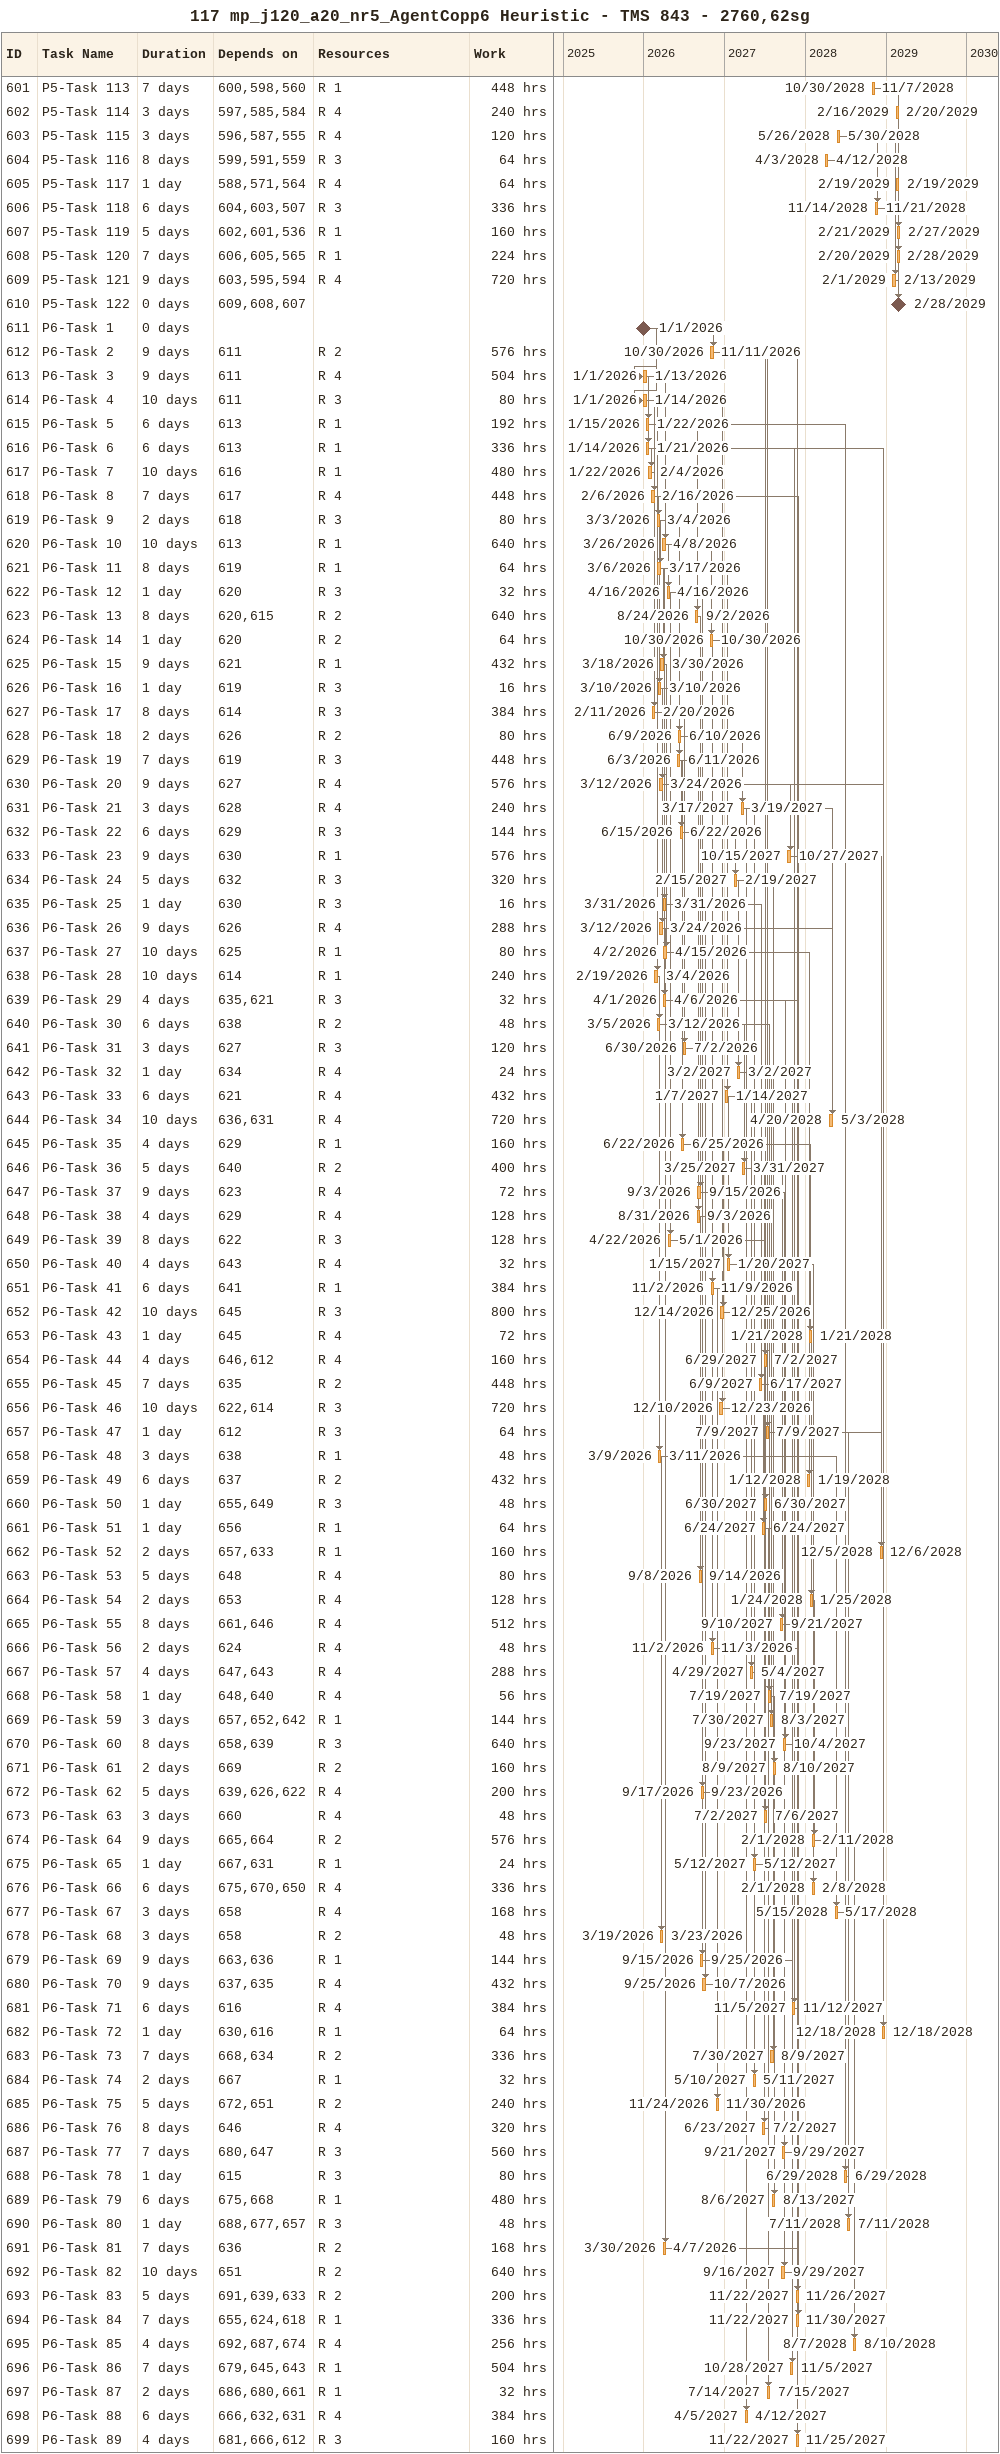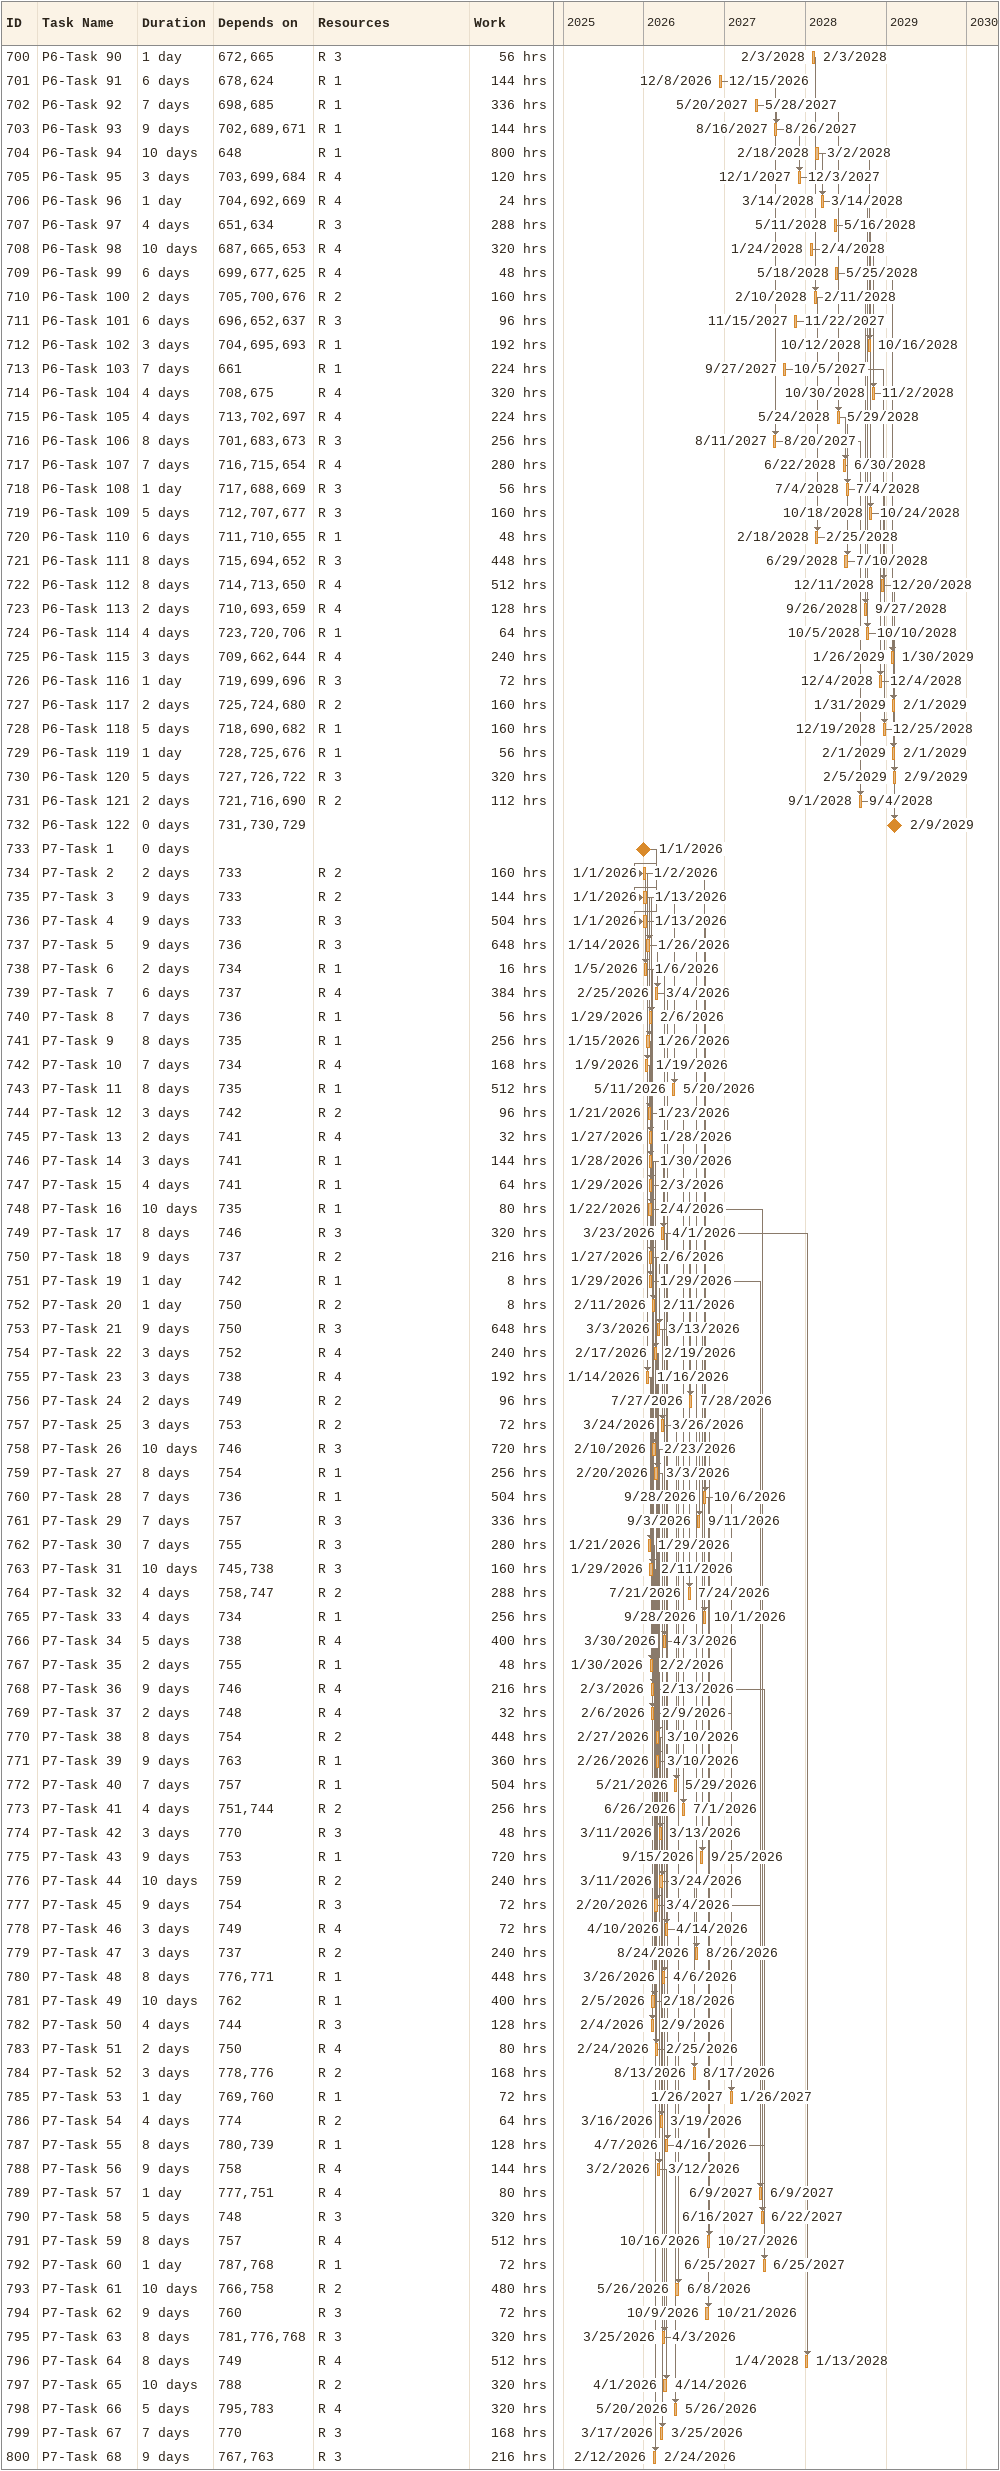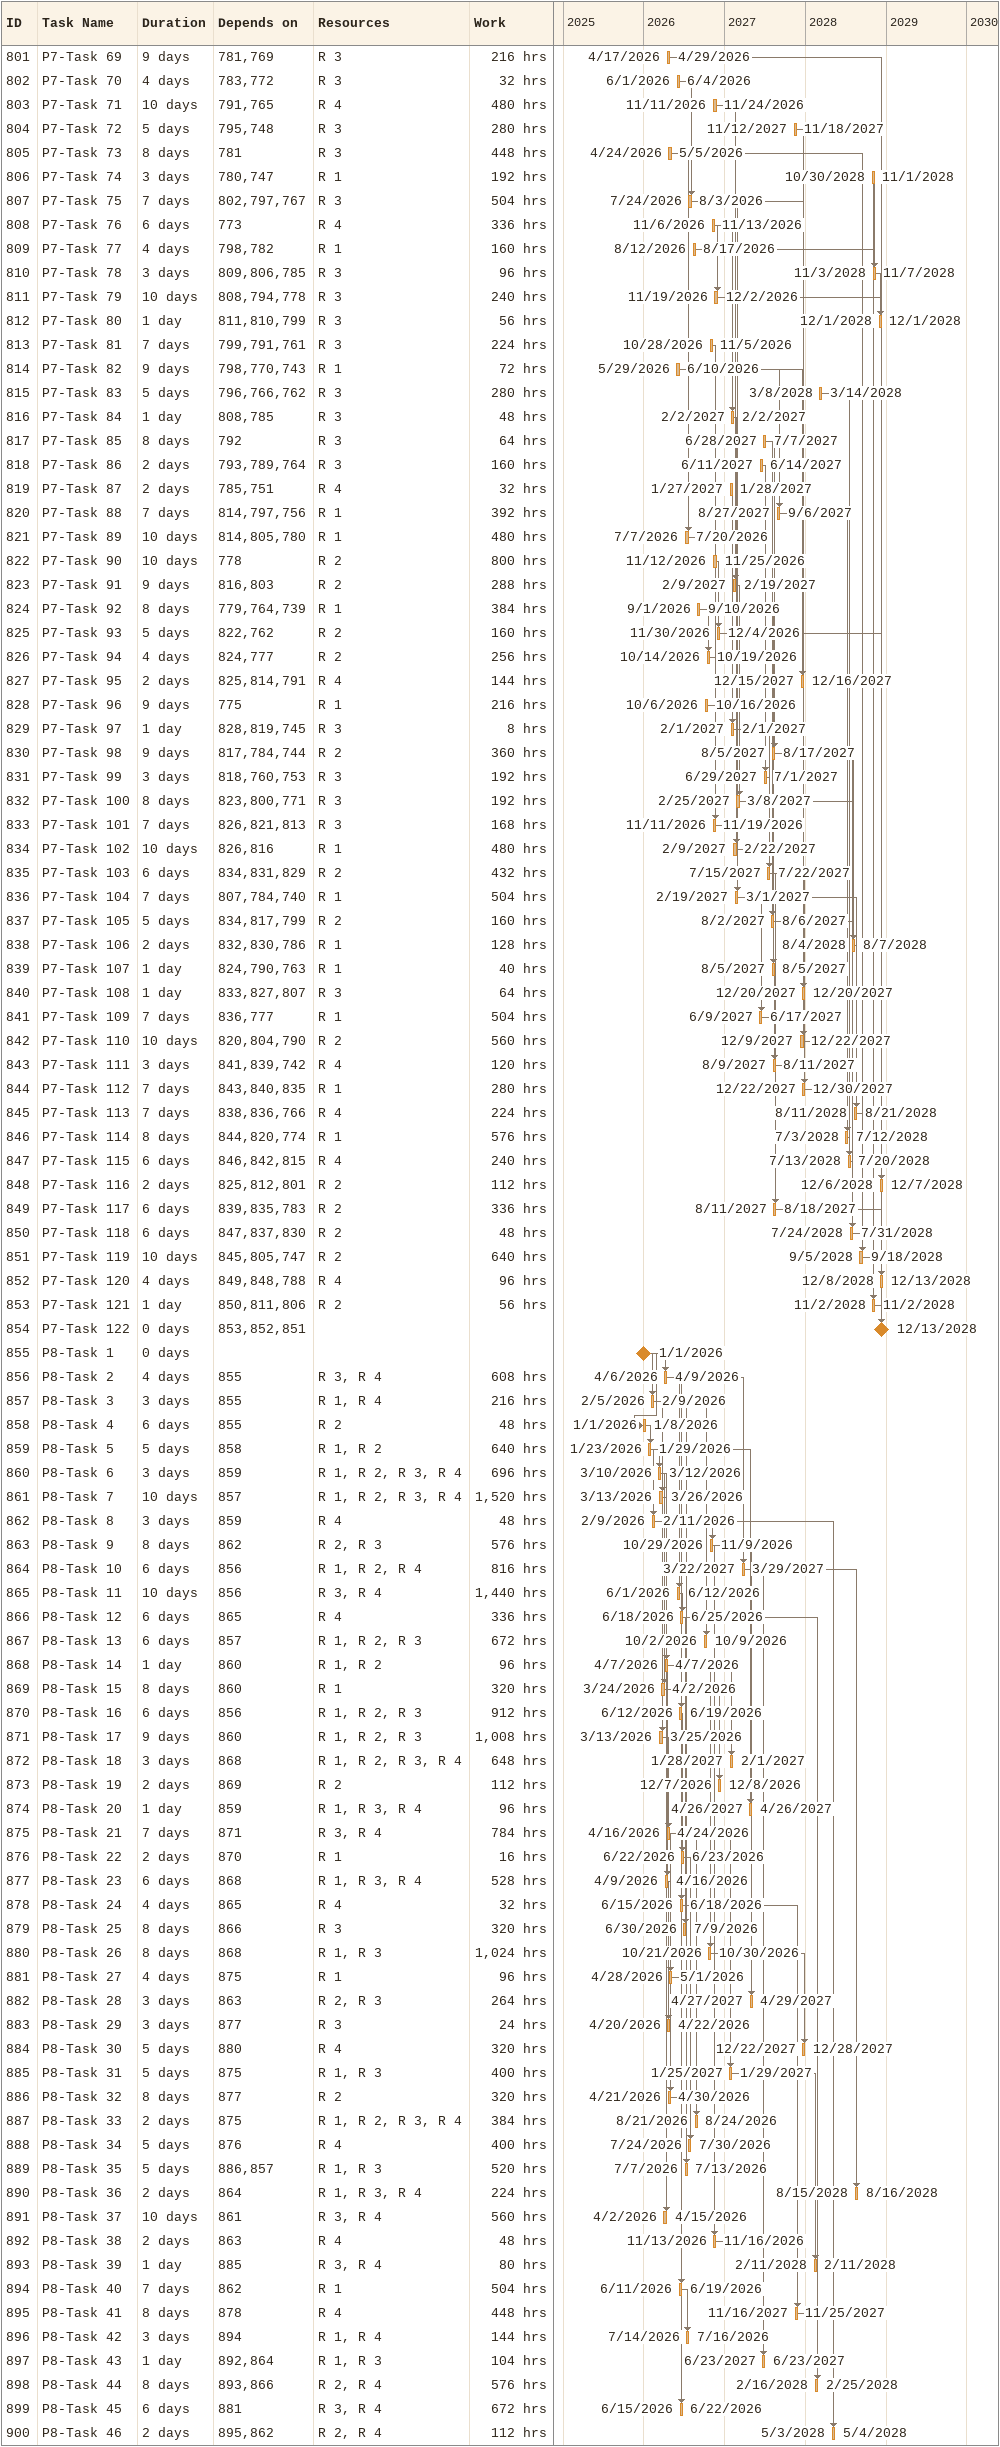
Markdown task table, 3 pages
117 mp_j120_a20_nr5_AgentCopp6 Heuristic - TMS 843 - 2760,62sg

| ID | Task | Duration | Start | Finish | Predecessors | Resources | Work (h) |
|---|---|---|---|---|---|---|---|
| 601 | P5-Task 113 | 7d | 2028-10-30 | 2028-11-07 | 600, 598, 560 | R 1 | 448 |
| 602 | P5-Task 114 | 3d | 2029-02-16 | 2029-02-20 | 597, 585, 584 | R 4 | 240 |
| 603 | P5-Task 115 | 3d | 2028-05-26 | 2028-05-30 | 596, 587, 555 | R 4 | 120 |
| 604 | P5-Task 116 | 8d | 2028-04-03 | 2028-04-12 | 599, 591, 559 | R 3 | 64 |
| 605 | P5-Task 117 | 1d | 2029-02-19 | 2029-02-19 | 588, 571, 564 | R 4 | 64 |
| 606 | P5-Task 118 | 6d | 2028-11-14 | 2028-11-21 | 604, 603, 507 | R 3 | 336 |
| 607 | P5-Task 119 | 5d | 2029-02-21 | 2029-02-27 | 602, 601, 536 | R 1 | 160 |
| 608 | P5-Task 120 | 7d | 2029-02-20 | 2029-02-28 | 606, 605, 565 | R 1 | 224 |
| 609 | P5-Task 121 | 9d | 2029-02-01 | 2029-02-13 | 603, 595, 594 | R 4 | 720 |
| 610 | P5-Task 122 | 0d | 2029-02-28 | 2029-02-28 | 609, 608, 607 |  |  |
| 611 | P6-Task 1 | 0d | 2026-01-01 | 2026-01-01 |  |  |  |
| 612 | P6-Task 2 | 9d | 2026-10-30 | 2026-11-11 | 611 | R 2 | 576 |
| 613 | P6-Task 3 | 9d | 2026-01-01 | 2026-01-13 | 611 | R 4 | 504 |
| 614 | P6-Task 4 | 10d | 2026-01-01 | 2026-01-14 | 611 | R 3 | 80 |
| 615 | P6-Task 5 | 6d | 2026-01-15 | 2026-01-22 | 613 | R 1 | 192 |
| 616 | P6-Task 6 | 6d | 2026-01-14 | 2026-01-21 | 613 | R 1 | 336 |
| 617 | P6-Task 7 | 10d | 2026-01-22 | 2026-02-04 | 616 | R 1 | 480 |
| 618 | P6-Task 8 | 7d | 2026-02-06 | 2026-02-16 | 617 | R 4 | 448 |
| 619 | P6-Task 9 | 2d | 2026-03-03 | 2026-03-04 | 618 | R 3 | 80 |
| 620 | P6-Task 10 | 10d | 2026-03-26 | 2026-04-08 | 613 | R 1 | 640 |
| 621 | P6-Task 11 | 8d | 2026-03-06 | 2026-03-17 | 619 | R 1 | 64 |
| 622 | P6-Task 12 | 1d | 2026-04-16 | 2026-04-16 | 620 | R 3 | 32 |
| 623 | P6-Task 13 | 8d | 2026-08-24 | 2026-09-02 | 620, 615 | R 2 | 640 |
| 624 | P6-Task 14 | 1d | 2026-10-30 | 2026-10-30 | 620 | R 2 | 64 |
| 625 | P6-Task 15 | 9d | 2026-03-18 | 2026-03-30 | 621 | R 1 | 432 |
| 626 | P6-Task 16 | 1d | 2026-03-10 | 2026-03-10 | 619 | R 3 | 16 |
| 627 | P6-Task 17 | 8d | 2026-02-11 | 2026-02-20 | 614 | R 3 | 384 |
| 628 | P6-Task 18 | 2d | 2026-06-09 | 2026-06-10 | 626 | R 2 | 80 |
| 629 | P6-Task 19 | 7d | 2026-06-03 | 2026-06-11 | 619 | R 3 | 448 |
| 630 | P6-Task 20 | 9d | 2026-03-12 | 2026-03-24 | 627 | R 4 | 576 |
| 631 | P6-Task 21 | 3d | 2027-03-17 | 2027-03-19 | 628 | R 4 | 240 |
| 632 | P6-Task 22 | 6d | 2026-06-15 | 2026-06-22 | 629 | R 3 | 144 |
| 633 | P6-Task 23 | 9d | 2027-10-15 | 2027-10-27 | 630 | R 1 | 576 |
| 634 | P6-Task 24 | 5d | 2027-02-15 | 2027-02-19 | 632 | R 3 | 320 |
| 635 | P6-Task 25 | 1d | 2026-03-31 | 2026-03-31 | 630 | R 3 | 16 |
| 636 | P6-Task 26 | 9d | 2026-03-12 | 2026-03-24 | 626 | R 4 | 288 |
| 637 | P6-Task 27 | 10d | 2026-04-02 | 2026-04-15 | 625 | R 1 | 80 |
| 638 | P6-Task 28 | 10d | 2026-02-19 | 2026-03-04 | 614 | R 1 | 240 |
| 639 | P6-Task 29 | 4d | 2026-04-01 | 2026-04-06 | 635, 621 | R 3 | 32 |
| 640 | P6-Task 30 | 6d | 2026-03-05 | 2026-03-12 | 638 | R 2 | 48 |
| 641 | P6-Task 31 | 3d | 2026-06-30 | 2026-07-02 | 627 | R 3 | 120 |
| 642 | P6-Task 32 | 1d | 2027-03-02 | 2027-03-02 | 634 | R 4 | 24 |
| 643 | P6-Task 33 | 6d | 2027-01-07 | 2027-01-14 | 621 | R 4 | 432 |
| 644 | P6-Task 34 | 10d | 2028-04-20 | 2028-05-03 | 636, 631 | R 4 | 720 |
| 645 | P6-Task 35 | 4d | 2026-06-22 | 2026-06-25 | 629 | R 1 | 160 |
| 646 | P6-Task 36 | 5d | 2027-03-25 | 2027-03-31 | 640 | R 2 | 400 |
| 647 | P6-Task 37 | 9d | 2026-09-03 | 2026-09-15 | 623 | R 4 | 72 |
| 648 | P6-Task 38 | 4d | 2026-08-31 | 2026-09-03 | 629 | R 4 | 128 |
| 649 | P6-Task 39 | 8d | 2026-04-22 | 2026-05-01 | 622 | R 3 | 128 |
| 650 | P6-Task 40 | 4d | 2027-01-15 | 2027-01-20 | 643 | R 4 | 32 |
| 651 | P6-Task 41 | 6d | 2026-11-02 | 2026-11-09 | 641 | R 1 | 384 |
| 652 | P6-Task 42 | 10d | 2026-12-14 | 2026-12-25 | 645 | R 3 | 800 |
| 653 | P6-Task 43 | 1d | 2028-01-21 | 2028-01-21 | 645 | R 4 | 72 |
| 654 | P6-Task 44 | 4d | 2027-06-29 | 2027-07-02 | 646, 612 | R 4 | 160 |
| 655 | P6-Task 45 | 7d | 2027-06-09 | 2027-06-17 | 635 | R 2 | 448 |
| 656 | P6-Task 46 | 10d | 2026-12-10 | 2026-12-23 | 622, 614 | R 3 | 720 |
| 657 | P6-Task 47 | 1d | 2027-07-09 | 2027-07-09 | 612 | R 3 | 64 |
| 658 | P6-Task 48 | 3d | 2026-03-09 | 2026-03-11 | 638 | R 1 | 48 |
| 659 | P6-Task 49 | 6d | 2028-01-12 | 2028-01-19 | 637 | R 2 | 432 |
| 660 | P6-Task 50 | 1d | 2027-06-30 | 2027-06-30 | 655, 649 | R 3 | 48 |
| 661 | P6-Task 51 | 1d | 2027-06-24 | 2027-06-24 | 656 | R 1 | 64 |
| 662 | P6-Task 52 | 2d | 2028-12-05 | 2028-12-06 | 657, 633 | R 1 | 160 |
| 663 | P6-Task 53 | 5d | 2026-09-08 | 2026-09-14 | 648 | R 4 | 80 |
| 664 | P6-Task 54 | 2d | 2028-01-24 | 2028-01-25 | 653 | R 4 | 128 |
| 665 | P6-Task 55 | 8d | 2027-09-10 | 2027-09-21 | 661, 646 | R 4 | 512 |
| 666 | P6-Task 56 | 2d | 2026-11-02 | 2026-11-03 | 624 | R 4 | 48 |
| 667 | P6-Task 57 | 4d | 2027-04-29 | 2027-05-04 | 647, 643 | R 4 | 288 |
| 668 | P6-Task 58 | 1d | 2027-07-19 | 2027-07-19 | 648, 640 | R 4 | 56 |
| 669 | P6-Task 59 | 3d | 2027-07-30 | 2027-08-03 | 657, 652, 642 | R 1 | 144 |
| 670 | P6-Task 60 | 8d | 2027-09-23 | 2027-10-04 | 658, 639 | R 3 | 640 |
| 671 | P6-Task 61 | 2d | 2027-08-09 | 2027-08-10 | 669 | R 2 | 160 |
| 672 | P6-Task 62 | 5d | 2026-09-17 | 2026-09-23 | 639, 626, 622 | R 4 | 200 |
| 673 | P6-Task 63 | 3d | 2027-07-02 | 2027-07-06 | 660 | R 4 | 48 |
| 674 | P6-Task 64 | 9d | 2028-02-01 | 2028-02-11 | 665, 664 | R 2 | 576 |
| 675 | P6-Task 65 | 1d | 2027-05-12 | 2027-05-12 | 667, 631 | R 1 | 24 |
| 676 | P6-Task 66 | 6d | 2028-02-01 | 2028-02-08 | 675, 670, 650 | R 4 | 336 |
| 677 | P6-Task 67 | 3d | 2028-05-15 | 2028-05-17 | 658 | R 4 | 168 |
| 678 | P6-Task 68 | 3d | 2026-03-19 | 2026-03-23 | 658 | R 2 | 48 |
| 679 | P6-Task 69 | 9d | 2026-09-15 | 2026-09-25 | 663, 636 | R 1 | 144 |
| 680 | P6-Task 70 | 9d | 2026-09-25 | 2026-10-07 | 637, 635 | R 4 | 432 |
| 681 | P6-Task 71 | 6d | 2027-11-05 | 2027-11-12 | 616 | R 4 | 384 |
| 682 | P6-Task 72 | 1d | 2028-12-18 | 2028-12-18 | 630, 616 | R 1 | 64 |
| 683 | P6-Task 73 | 7d | 2027-07-30 | 2027-08-09 | 668, 634 | R 2 | 336 |
| 684 | P6-Task 74 | 2d | 2027-05-10 | 2027-05-11 | 667 | R 1 | 32 |
| 685 | P6-Task 75 | 5d | 2026-11-24 | 2026-11-30 | 672, 651 | R 2 | 240 |
| 686 | P6-Task 76 | 8d | 2027-06-23 | 2027-07-02 | 646 | R 4 | 320 |
| 687 | P6-Task 77 | 7d | 2027-09-21 | 2027-09-29 | 680, 647 | R 3 | 560 |
| 688 | P6-Task 78 | 1d | 2028-06-29 | 2028-06-29 | 615 | R 3 | 80 |
| 689 | P6-Task 79 | 6d | 2027-08-06 | 2027-08-13 | 675, 668 | R 1 | 480 |
| 690 | P6-Task 80 | 1d | 2028-07-11 | 2028-07-11 | 688, 677, 657 | R 3 | 48 |
| 691 | P6-Task 81 | 7d | 2026-03-30 | 2026-04-07 | 636 | R 2 | 168 |
| 692 | P6-Task 82 | 10d | 2027-09-16 | 2027-09-29 | 651 | R 2 | 640 |
| 693 | P6-Task 83 | 5d | 2027-11-22 | 2027-11-26 | 691, 639, 633 | R 2 | 200 |
| 694 | P6-Task 84 | 7d | 2027-11-22 | 2027-11-30 | 655, 624, 618 | R 1 | 336 |
| 695 | P6-Task 85 | 4d | 2028-08-07 | 2028-08-10 | 692, 687, 674 | R 4 | 256 |
| 696 | P6-Task 86 | 7d | 2027-10-28 | 2027-11-05 | 679, 645, 643 | R 1 | 504 |
| 697 | P6-Task 87 | 2d | 2027-07-14 | 2027-07-15 | 686, 680, 661 | R 1 | 32 |
| 698 | P6-Task 88 | 6d | 2027-04-05 | 2027-04-12 | 666, 632, 631 | R 4 | 384 |
| 699 | P6-Task 89 | 4d | 2027-11-22 | 2027-11-25 | 681, 666, 612 | R 3 | 160 |
| 700 | P6-Task 90 | 1d | 2028-02-03 | 2028-02-03 | 672, 665 | R 3 | 56 |
| 701 | P6-Task 91 | 6d | 2026-12-08 | 2026-12-15 | 678, 624 | R 1 | 144 |
| 702 | P6-Task 92 | 7d | 2027-05-20 | 2027-05-28 | 698, 685 | R 1 | 336 |
| 703 | P6-Task 93 | 9d | 2027-08-16 | 2027-08-26 | 702, 689, 671 | R 1 | 144 |
| 704 | P6-Task 94 | 10d | 2028-02-18 | 2028-03-02 | 648 | R 1 | 800 |
| 705 | P6-Task 95 | 3d | 2027-12-01 | 2027-12-03 | 703, 699, 684 | R 4 | 120 |
| 706 | P6-Task 96 | 1d | 2028-03-14 | 2028-03-14 | 704, 692, 669 | R 4 | 24 |
| 707 | P6-Task 97 | 4d | 2028-05-11 | 2028-05-16 | 651, 634 | R 3 | 288 |
| 708 | P6-Task 98 | 10d | 2028-01-24 | 2028-02-04 | 687, 665, 653 | R 4 | 320 |
| 709 | P6-Task 99 | 6d | 2028-05-18 | 2028-05-25 | 699, 677, 625 | R 4 | 48 |
| 710 | P6-Task 100 | 2d | 2028-02-10 | 2028-02-11 | 705, 700, 676 | R 2 | 160 |
| 711 | P6-Task 101 | 6d | 2027-11-15 | 2027-11-22 | 696, 652, 637 | R 3 | 96 |
| 712 | P6-Task 102 | 3d | 2028-10-12 | 2028-10-16 | 704, 695, 693 | R 1 | 192 |
| 713 | P6-Task 103 | 7d | 2027-09-27 | 2027-10-05 | 661 | R 1 | 224 |
| 714 | P6-Task 104 | 4d | 2028-10-30 | 2028-11-02 | 708, 675 | R 4 | 320 |
| 715 | P6-Task 105 | 4d | 2028-05-24 | 2028-05-29 | 713, 702, 697 | R 4 | 224 |
| 716 | P6-Task 106 | 8d | 2027-08-11 | 2027-08-20 | 701, 683, 673 | R 3 | 256 |
| 717 | P6-Task 107 | 7d | 2028-06-22 | 2028-06-30 | 716, 715, 654 | R 4 | 280 |
| 718 | P6-Task 108 | 1d | 2028-07-04 | 2028-07-04 | 717, 688, 669 | R 3 | 56 |
| 719 | P6-Task 109 | 5d | 2028-10-18 | 2028-10-24 | 712, 707, 677 | R 3 | 160 |
| 720 | P6-Task 110 | 6d | 2028-02-18 | 2028-02-25 | 711, 710, 655 | R 1 | 48 |
| 721 | P6-Task 111 | 8d | 2028-06-29 | 2028-07-10 | 715, 694, 652 | R 3 | 448 |
| 722 | P6-Task 112 | 8d | 2028-12-11 | 2028-12-20 | 714, 713, 650 | R 4 | 512 |
| 723 | P6-Task 113 | 2d | 2028-09-26 | 2028-09-27 | 710, 693, 659 | R 4 | 128 |
| 724 | P6-Task 114 | 4d | 2028-10-05 | 2028-10-10 | 723, 720, 706 | R 1 | 64 |
| 725 | P6-Task 115 | 3d | 2029-01-26 | 2029-01-30 | 709, 662, 644 | R 4 | 240 |
| 726 | P6-Task 116 | 1d | 2028-12-04 | 2028-12-04 | 719, 699, 696 | R 3 | 72 |
| 727 | P6-Task 117 | 2d | 2029-01-31 | 2029-02-01 | 725, 724, 680 | R 2 | 160 |
| 728 | P6-Task 118 | 5d | 2028-12-19 | 2028-12-25 | 718, 690, 682 | R 1 | 160 |
| 729 | P6-Task 119 | 1d | 2029-02-01 | 2029-02-01 | 728, 725, 676 | R 1 | 56 |
| 730 | P6-Task 120 | 5d | 2029-02-05 | 2029-02-09 | 727, 726, 722 | R 3 | 320 |
| 731 | P6-Task 121 | 2d | 2028-09-01 | 2028-09-04 | 721, 716, 690 | R 2 | 112 |
| 732 | P6-Task 122 | 0d | 2029-02-09 | 2029-02-09 | 731, 730, 729 |  |  |
| 733 | P7-Task 1 | 0d | 2026-01-01 | 2026-01-01 |  |  |  |
| 734 | P7-Task 2 | 2d | 2026-01-01 | 2026-01-02 | 733 | R 2 | 160 |
| 735 | P7-Task 3 | 9d | 2026-01-01 | 2026-01-13 | 733 | R 2 | 144 |
| 736 | P7-Task 4 | 9d | 2026-01-01 | 2026-01-13 | 733 | R 3 | 504 |
| 737 | P7-Task 5 | 9d | 2026-01-14 | 2026-01-26 | 736 | R 3 | 648 |
| 738 | P7-Task 6 | 2d | 2026-01-05 | 2026-01-06 | 734 | R 1 | 16 |
| 739 | P7-Task 7 | 6d | 2026-02-25 | 2026-03-04 | 737 | R 4 | 384 |
| 740 | P7-Task 8 | 7d | 2026-01-29 | 2026-02-06 | 736 | R 1 | 56 |
| 741 | P7-Task 9 | 8d | 2026-01-15 | 2026-01-26 | 735 | R 1 | 256 |
| 742 | P7-Task 10 | 7d | 2026-01-09 | 2026-01-19 | 734 | R 4 | 168 |
| 743 | P7-Task 11 | 8d | 2026-05-11 | 2026-05-20 | 735 | R 1 | 512 |
| 744 | P7-Task 12 | 3d | 2026-01-21 | 2026-01-23 | 742 | R 2 | 96 |
| 745 | P7-Task 13 | 2d | 2026-01-27 | 2026-01-28 | 741 | R 4 | 32 |
| 746 | P7-Task 14 | 3d | 2026-01-28 | 2026-01-30 | 741 | R 1 | 144 |
| 747 | P7-Task 15 | 4d | 2026-01-29 | 2026-02-03 | 741 | R 1 | 64 |
| 748 | P7-Task 16 | 10d | 2026-01-22 | 2026-02-04 | 735 | R 1 | 80 |
| 749 | P7-Task 17 | 8d | 2026-03-23 | 2026-04-01 | 746 | R 3 | 320 |
| 750 | P7-Task 18 | 9d | 2026-01-27 | 2026-02-06 | 737 | R 2 | 216 |
| 751 | P7-Task 19 | 1d | 2026-01-29 | 2026-01-29 | 742 | R 1 | 8 |
| 752 | P7-Task 20 | 1d | 2026-02-11 | 2026-02-11 | 750 | R 2 | 8 |
| 753 | P7-Task 21 | 9d | 2026-03-03 | 2026-03-13 | 750 | R 3 | 648 |
| 754 | P7-Task 22 | 3d | 2026-02-17 | 2026-02-19 | 752 | R 4 | 240 |
| 755 | P7-Task 23 | 3d | 2026-01-14 | 2026-01-16 | 738 | R 4 | 192 |
| 756 | P7-Task 24 | 2d | 2026-07-27 | 2026-07-28 | 749 | R 2 | 96 |
| 757 | P7-Task 25 | 3d | 2026-03-24 | 2026-03-26 | 753 | R 2 | 72 |
| 758 | P7-Task 26 | 10d | 2026-02-10 | 2026-02-23 | 746 | R 3 | 720 |
| 759 | P7-Task 27 | 8d | 2026-02-20 | 2026-03-03 | 754 | R 1 | 256 |
| 760 | P7-Task 28 | 7d | 2026-09-28 | 2026-10-06 | 736 | R 1 | 504 |
| 761 | P7-Task 29 | 7d | 2026-09-03 | 2026-09-11 | 757 | R 3 | 336 |
| 762 | P7-Task 30 | 7d | 2026-01-21 | 2026-01-29 | 755 | R 3 | 280 |
| 763 | P7-Task 31 | 10d | 2026-01-29 | 2026-02-11 | 745, 738 | R 3 | 160 |
| 764 | P7-Task 32 | 4d | 2026-07-21 | 2026-07-24 | 758, 747 | R 2 | 288 |
| 765 | P7-Task 33 | 4d | 2026-09-28 | 2026-10-01 | 734 | R 1 | 256 |
| 766 | P7-Task 34 | 5d | 2026-03-30 | 2026-04-03 | 738 | R 4 | 400 |
| 767 | P7-Task 35 | 2d | 2026-01-30 | 2026-02-02 | 755 | R 1 | 48 |
| 768 | P7-Task 36 | 9d | 2026-02-03 | 2026-02-13 | 746 | R 4 | 216 |
| 769 | P7-Task 37 | 2d | 2026-02-06 | 2026-02-09 | 748 | R 4 | 32 |
| 770 | P7-Task 38 | 8d | 2026-02-27 | 2026-03-10 | 754 | R 2 | 448 |
| 771 | P7-Task 39 | 9d | 2026-02-26 | 2026-03-10 | 763 | R 1 | 360 |
| 772 | P7-Task 40 | 7d | 2026-05-21 | 2026-05-29 | 757 | R 1 | 504 |
| 773 | P7-Task 41 | 4d | 2026-06-26 | 2026-07-01 | 751, 744 | R 2 | 256 |
| 774 | P7-Task 42 | 3d | 2026-03-11 | 2026-03-13 | 770 | R 3 | 48 |
| 775 | P7-Task 43 | 9d | 2026-09-15 | 2026-09-25 | 753 | R 1 | 720 |
| 776 | P7-Task 44 | 10d | 2026-03-11 | 2026-03-24 | 759 | R 2 | 240 |
| 777 | P7-Task 45 | 9d | 2026-02-20 | 2026-03-04 | 754 | R 3 | 72 |
| 778 | P7-Task 46 | 3d | 2026-04-10 | 2026-04-14 | 749 | R 4 | 72 |
| 779 | P7-Task 47 | 3d | 2026-08-24 | 2026-08-26 | 737 | R 2 | 240 |
| 780 | P7-Task 48 | 8d | 2026-03-26 | 2026-04-06 | 776, 771 | R 1 | 448 |
| 781 | P7-Task 49 | 10d | 2026-02-05 | 2026-02-18 | 762 | R 1 | 400 |
| 782 | P7-Task 50 | 4d | 2026-02-04 | 2026-02-09 | 744 | R 3 | 128 |
| 783 | P7-Task 51 | 2d | 2026-02-24 | 2026-02-25 | 750 | R 4 | 80 |
| 784 | P7-Task 52 | 3d | 2026-08-13 | 2026-08-17 | 778, 776 | R 2 | 168 |
| 785 | P7-Task 53 | 1d | 2027-01-26 | 2027-01-26 | 769, 760 | R 1 | 72 |
| 786 | P7-Task 54 | 4d | 2026-03-16 | 2026-03-19 | 774 | R 2 | 64 |
| 787 | P7-Task 55 | 8d | 2026-04-07 | 2026-04-16 | 780, 739 | R 1 | 128 |
| 788 | P7-Task 56 | 9d | 2026-03-02 | 2026-03-12 | 758 | R 4 | 144 |
| 789 | P7-Task 57 | 1d | 2027-06-09 | 2027-06-09 | 777, 751 | R 4 | 80 |
| 790 | P7-Task 58 | 5d | 2027-06-16 | 2027-06-22 | 748 | R 3 | 320 |
| 791 | P7-Task 59 | 8d | 2026-10-16 | 2026-10-27 | 757 | R 4 | 512 |
| 792 | P7-Task 60 | 1d | 2027-06-25 | 2027-06-25 | 787, 768 | R 1 | 72 |
| 793 | P7-Task 61 | 10d | 2026-05-26 | 2026-06-08 | 766, 758 | R 2 | 480 |
| 794 | P7-Task 62 | 9d | 2026-10-09 | 2026-10-21 | 760 | R 3 | 72 |
| 795 | P7-Task 63 | 8d | 2026-03-25 | 2026-04-03 | 781, 776, 768 | R 3 | 320 |
| 796 | P7-Task 64 | 8d | 2028-01-04 | 2028-01-13 | 749 | R 4 | 512 |
| 797 | P7-Task 65 | 10d | 2026-04-01 | 2026-04-14 | 788 | R 2 | 320 |
| 798 | P7-Task 66 | 5d | 2026-05-20 | 2026-05-26 | 795, 783 | R 4 | 320 |
| 799 | P7-Task 67 | 7d | 2026-03-17 | 2026-03-25 | 770 | R 3 | 168 |
| 800 | P7-Task 68 | 9d | 2026-02-12 | 2026-02-24 | 767, 763 | R 3 | 216 |
| 801 | P7-Task 69 | 9d | 2026-04-17 | 2026-04-29 | 781, 769 | R 3 | 216 |
| 802 | P7-Task 70 | 4d | 2026-06-01 | 2026-06-04 | 783, 772 | R 3 | 32 |
| 803 | P7-Task 71 | 10d | 2026-11-11 | 2026-11-24 | 791, 765 | R 4 | 480 |
| 804 | P7-Task 72 | 5d | 2027-11-12 | 2027-11-18 | 795, 748 | R 3 | 280 |
| 805 | P7-Task 73 | 8d | 2026-04-24 | 2026-05-05 | 781 | R 3 | 448 |
| 806 | P7-Task 74 | 3d | 2028-10-30 | 2028-11-01 | 780, 747 | R 1 | 192 |
| 807 | P7-Task 75 | 7d | 2026-07-24 | 2026-08-03 | 802, 797, 767 | R 3 | 504 |
| 808 | P7-Task 76 | 6d | 2026-11-06 | 2026-11-13 | 773 | R 4 | 336 |
| 809 | P7-Task 77 | 4d | 2026-08-12 | 2026-08-17 | 798, 782 | R 1 | 160 |
| 810 | P7-Task 78 | 3d | 2028-11-03 | 2028-11-07 | 809, 806, 785 | R 3 | 96 |
| 811 | P7-Task 79 | 10d | 2026-11-19 | 2026-12-02 | 808, 794, 778 | R 3 | 240 |
| 812 | P7-Task 80 | 1d | 2028-12-01 | 2028-12-01 | 811, 810, 799 | R 3 | 56 |
| 813 | P7-Task 81 | 7d | 2026-10-28 | 2026-11-05 | 799, 791, 761 | R 3 | 224 |
| 814 | P7-Task 82 | 9d | 2026-05-29 | 2026-06-10 | 798, 770, 743 | R 1 | 72 |
| 815 | P7-Task 83 | 5d | 2028-03-08 | 2028-03-14 | 796, 766, 762 | R 3 | 280 |
| 816 | P7-Task 84 | 1d | 2027-02-02 | 2027-02-02 | 808, 785 | R 3 | 48 |
| 817 | P7-Task 85 | 8d | 2027-06-28 | 2027-07-07 | 792 | R 3 | 64 |
| 818 | P7-Task 86 | 2d | 2027-06-11 | 2027-06-14 | 793, 789, 764 | R 3 | 160 |
| 819 | P7-Task 87 | 2d | 2027-01-27 | 2027-01-28 | 785, 751 | R 4 | 32 |
| 820 | P7-Task 88 | 7d | 2027-08-27 | 2027-09-06 | 814, 797, 756 | R 1 | 392 |
| 821 | P7-Task 89 | 10d | 2026-07-07 | 2026-07-20 | 814, 805, 780 | R 1 | 480 |
| 822 | P7-Task 90 | 10d | 2026-11-12 | 2026-11-25 | 778 | R 2 | 800 |
| 823 | P7-Task 91 | 9d | 2027-02-09 | 2027-02-19 | 816, 803 | R 2 | 288 |
| 824 | P7-Task 92 | 8d | 2026-09-01 | 2026-09-10 | 779, 764, 739 | R 1 | 384 |
| 825 | P7-Task 93 | 5d | 2026-11-30 | 2026-12-04 | 822, 762 | R 2 | 160 |
| 826 | P7-Task 94 | 4d | 2026-10-14 | 2026-10-19 | 824, 777 | R 2 | 256 |
| 827 | P7-Task 95 | 2d | 2027-12-15 | 2027-12-16 | 825, 814, 791 | R 4 | 144 |
| 828 | P7-Task 96 | 9d | 2026-10-06 | 2026-10-16 | 775 | R 1 | 216 |
| 829 | P7-Task 97 | 1d | 2027-02-01 | 2027-02-01 | 828, 819, 745 | R 3 | 8 |
| 830 | P7-Task 98 | 9d | 2027-08-05 | 2027-08-17 | 817, 784, 744 | R 2 | 360 |
| 831 | P7-Task 99 | 3d | 2027-06-29 | 2027-07-01 | 818, 760, 753 | R 3 | 192 |
| 832 | P7-Task 100 | 8d | 2027-02-25 | 2027-03-08 | 823, 800, 771 | R 3 | 192 |
| 833 | P7-Task 101 | 7d | 2026-11-11 | 2026-11-19 | 826, 821, 813 | R 3 | 168 |
| 834 | P7-Task 102 | 10d | 2027-02-09 | 2027-02-22 | 826, 816 | R 1 | 480 |
| 835 | P7-Task 103 | 6d | 2027-07-15 | 2027-07-22 | 834, 831, 829 | R 2 | 432 |
| 836 | P7-Task 104 | 7d | 2027-02-19 | 2027-03-01 | 807, 784, 740 | R 1 | 504 |
| 837 | P7-Task 105 | 5d | 2027-08-02 | 2027-08-06 | 834, 817, 799 | R 2 | 160 |
| 838 | P7-Task 106 | 2d | 2028-08-04 | 2028-08-07 | 832, 830, 786 | R 1 | 128 |
| 839 | P7-Task 107 | 1d | 2027-08-05 | 2027-08-05 | 824, 790, 763 | R 1 | 40 |
| 840 | P7-Task 108 | 1d | 2027-12-20 | 2027-12-20 | 833, 827, 807 | R 3 | 64 |
| 841 | P7-Task 109 | 7d | 2027-06-09 | 2027-06-17 | 836, 777 | R 1 | 504 |
| 842 | P7-Task 110 | 10d | 2027-12-09 | 2027-12-22 | 820, 804, 790 | R 2 | 560 |
| 843 | P7-Task 111 | 3d | 2027-08-09 | 2027-08-11 | 841, 839, 742 | R 4 | 120 |
| 844 | P7-Task 112 | 7d | 2027-12-22 | 2027-12-30 | 843, 840, 835 | R 1 | 280 |
| 845 | P7-Task 113 | 7d | 2028-08-11 | 2028-08-21 | 838, 836, 766 | R 4 | 224 |
| 846 | P7-Task 114 | 8d | 2028-07-03 | 2028-07-12 | 844, 820, 774 | R 1 | 576 |
| 847 | P7-Task 115 | 6d | 2028-07-13 | 2028-07-20 | 846, 842, 815 | R 4 | 240 |
| 848 | P7-Task 116 | 2d | 2028-12-06 | 2028-12-07 | 825, 812, 801 | R 2 | 112 |
| 849 | P7-Task 117 | 6d | 2027-08-11 | 2027-08-18 | 839, 835, 783 | R 2 | 336 |
| 850 | P7-Task 118 | 6d | 2028-07-24 | 2028-07-31 | 847, 837, 830 | R 2 | 48 |
| 851 | P7-Task 119 | 10d | 2028-09-05 | 2028-09-18 | 845, 805, 747 | R 2 | 640 |
| 852 | P7-Task 120 | 4d | 2028-12-08 | 2028-12-13 | 849, 848, 788 | R 4 | 96 |
| 853 | P7-Task 121 | 1d | 2028-11-02 | 2028-11-02 | 850, 811, 806 | R 2 | 56 |
| 854 | P7-Task 122 | 0d | 2028-12-13 | 2028-12-13 | 853, 852, 851 |  |  |
| 855 | P8-Task 1 | 0d | 2026-01-01 | 2026-01-01 |  |  |  |
| 856 | P8-Task 2 | 4d | 2026-04-06 | 2026-04-09 | 855 | R 3, R 4 | 608 |
| 857 | P8-Task 3 | 3d | 2026-02-05 | 2026-02-09 | 855 | R 1, R 4 | 216 |
| 858 | P8-Task 4 | 6d | 2026-01-01 | 2026-01-08 | 855 | R 2 | 48 |
| 859 | P8-Task 5 | 5d | 2026-01-23 | 2026-01-29 | 858 | R 1, R 2 | 640 |
| 860 | P8-Task 6 | 3d | 2026-03-10 | 2026-03-12 | 859 | R 1, R 2, R 3, R 4 | 696 |
| 861 | P8-Task 7 | 10d | 2026-03-13 | 2026-03-26 | 857 | R 1, R 2, R 3, R 4 | 1520 |
| 862 | P8-Task 8 | 3d | 2026-02-09 | 2026-02-11 | 859 | R 4 | 48 |
| 863 | P8-Task 9 | 8d | 2026-10-29 | 2026-11-09 | 862 | R 2, R 3 | 576 |
| 864 | P8-Task 10 | 6d | 2027-03-22 | 2027-03-29 | 856 | R 1, R 2, R 4 | 816 |
| 865 | P8-Task 11 | 10d | 2026-06-01 | 2026-06-12 | 856 | R 3, R 4 | 1440 |
| 866 | P8-Task 12 | 6d | 2026-06-18 | 2026-06-25 | 865 | R 4 | 336 |
| 867 | P8-Task 13 | 6d | 2026-10-02 | 2026-10-09 | 857 | R 1, R 2, R 3 | 672 |
| 868 | P8-Task 14 | 1d | 2026-04-07 | 2026-04-07 | 860 | R 1, R 2 | 96 |
| 869 | P8-Task 15 | 8d | 2026-03-24 | 2026-04-02 | 860 | R 1 | 320 |
| 870 | P8-Task 16 | 6d | 2026-06-12 | 2026-06-19 | 856 | R 1, R 2, R 3 | 912 |
| 871 | P8-Task 17 | 9d | 2026-03-13 | 2026-03-25 | 860 | R 1, R 2, R 3 | 1008 |
| 872 | P8-Task 18 | 3d | 2027-01-28 | 2027-02-01 | 868 | R 1, R 2, R 3, R 4 | 648 |
| 873 | P8-Task 19 | 2d | 2026-12-07 | 2026-12-08 | 869 | R 2 | 112 |
| 874 | P8-Task 20 | 1d | 2027-04-26 | 2027-04-26 | 859 | R 1, R 3, R 4 | 96 |
| 875 | P8-Task 21 | 7d | 2026-04-16 | 2026-04-24 | 871 | R 3, R 4 | 784 |
| 876 | P8-Task 22 | 2d | 2026-06-22 | 2026-06-23 | 870 | R 1 | 16 |
| 877 | P8-Task 23 | 6d | 2026-04-09 | 2026-04-16 | 868 | R 1, R 3, R 4 | 528 |
| 878 | P8-Task 24 | 4d | 2026-06-15 | 2026-06-18 | 865 | R 4 | 32 |
| 879 | P8-Task 25 | 8d | 2026-06-30 | 2026-07-09 | 866 | R 3 | 320 |
| 880 | P8-Task 26 | 8d | 2026-10-21 | 2026-10-30 | 868 | R 1, R 3 | 1024 |
| 881 | P8-Task 27 | 4d | 2026-04-28 | 2026-05-01 | 875 | R 1 | 96 |
| 882 | P8-Task 28 | 3d | 2027-04-27 | 2027-04-29 | 863 | R 2, R 3 | 264 |
| 883 | P8-Task 29 | 3d | 2026-04-20 | 2026-04-22 | 877 | R 3 | 24 |
| 884 | P8-Task 30 | 5d | 2027-12-22 | 2027-12-28 | 880 | R 4 | 320 |
| 885 | P8-Task 31 | 5d | 2027-01-25 | 2027-01-29 | 875 | R 1, R 3 | 400 |
| 886 | P8-Task 32 | 8d | 2026-04-21 | 2026-04-30 | 877 | R 2 | 320 |
| 887 | P8-Task 33 | 2d | 2026-08-21 | 2026-08-24 | 875 | R 1, R 2, R 3, R 4 | 384 |
| 888 | P8-Task 34 | 5d | 2026-07-24 | 2026-07-30 | 876 | R 4 | 400 |
| 889 | P8-Task 35 | 5d | 2026-07-07 | 2026-07-13 | 886, 857 | R 1, R 3 | 520 |
| 890 | P8-Task 36 | 2d | 2028-08-15 | 2028-08-16 | 864 | R 1, R 3, R 4 | 224 |
| 891 | P8-Task 37 | 10d | 2026-04-02 | 2026-04-15 | 861 | R 3, R 4 | 560 |
| 892 | P8-Task 38 | 2d | 2026-11-13 | 2026-11-16 | 863 | R 4 | 48 |
| 893 | P8-Task 39 | 1d | 2028-02-11 | 2028-02-11 | 885 | R 3, R 4 | 80 |
| 894 | P8-Task 40 | 7d | 2026-06-11 | 2026-06-19 | 862 | R 1 | 504 |
| 895 | P8-Task 41 | 8d | 2027-11-16 | 2027-11-25 | 878 | R 4 | 448 |
| 896 | P8-Task 42 | 3d | 2026-07-14 | 2026-07-16 | 894 | R 1, R 4 | 144 |
| 897 | P8-Task 43 | 1d | 2027-06-23 | 2027-06-23 | 892, 864 | R 1, R 3 | 104 |
| 898 | P8-Task 44 | 8d | 2028-02-16 | 2028-02-25 | 893, 866 | R 2, R 4 | 576 |
| 899 | P8-Task 45 | 6d | 2026-06-15 | 2026-06-22 | 881 | R 3, R 4 | 672 |
| 900 | P8-Task 46 | 2d | 2028-05-03 | 2028-05-04 | 895, 862 | R 2, R 4 | 112 |
